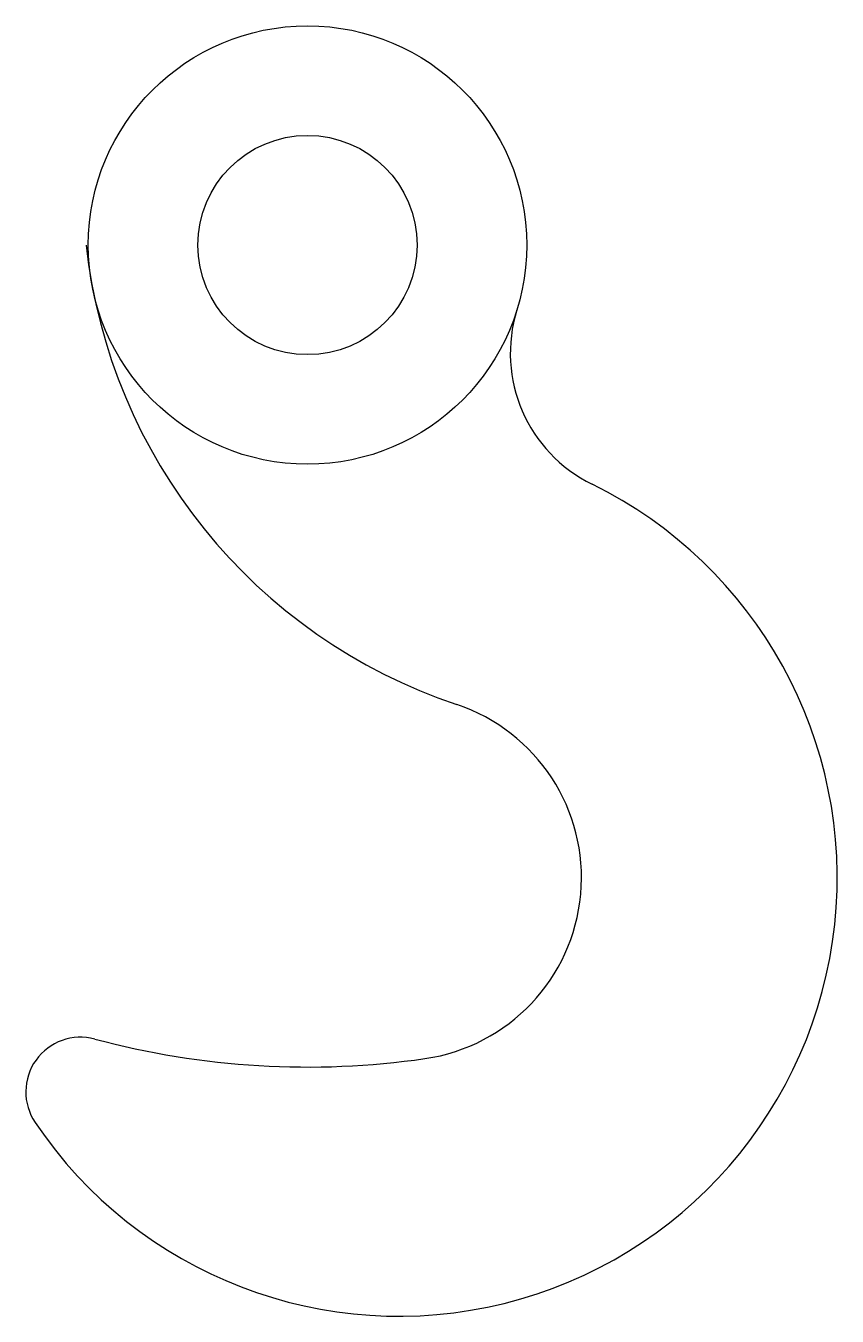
# Model space of a CAD drawing. Header units: inches. Extents: x 81.3 to 125.8, y 87.9 to 158.6.
import ezdxf

# ---------------------------------------------------------------- set-up
doc = ezdxf.new("R2010")
doc.units = ezdxf.units.IN
doc.header["$MEASUREMENT"] = 0

msp = doc.modelspace()

# ---------------------------------------------------------------- linework, layer by layer
for radius in [12, 6]:
    msp.add_circle((96.757, 146.582), radius)
for centre, radius, start, end in [((114.454, 149.873), 30, 186.29691, 251.49318), ((115.862, 140.665), 8, 162.79097, 243.84699), ((101.757, 111.941), 24, 213.93576, 63.84699), ((101.757, 111.941), 10, 278.21321, 71.49318), ((84.334, 100.218), 3, 75.00046, 213.93576), ((96.757, 146.582), 45, 255.00046, 278.21321)]:
    msp.add_arc(centre, radius, start, end)

doc.saveas('drawing.dxf')
